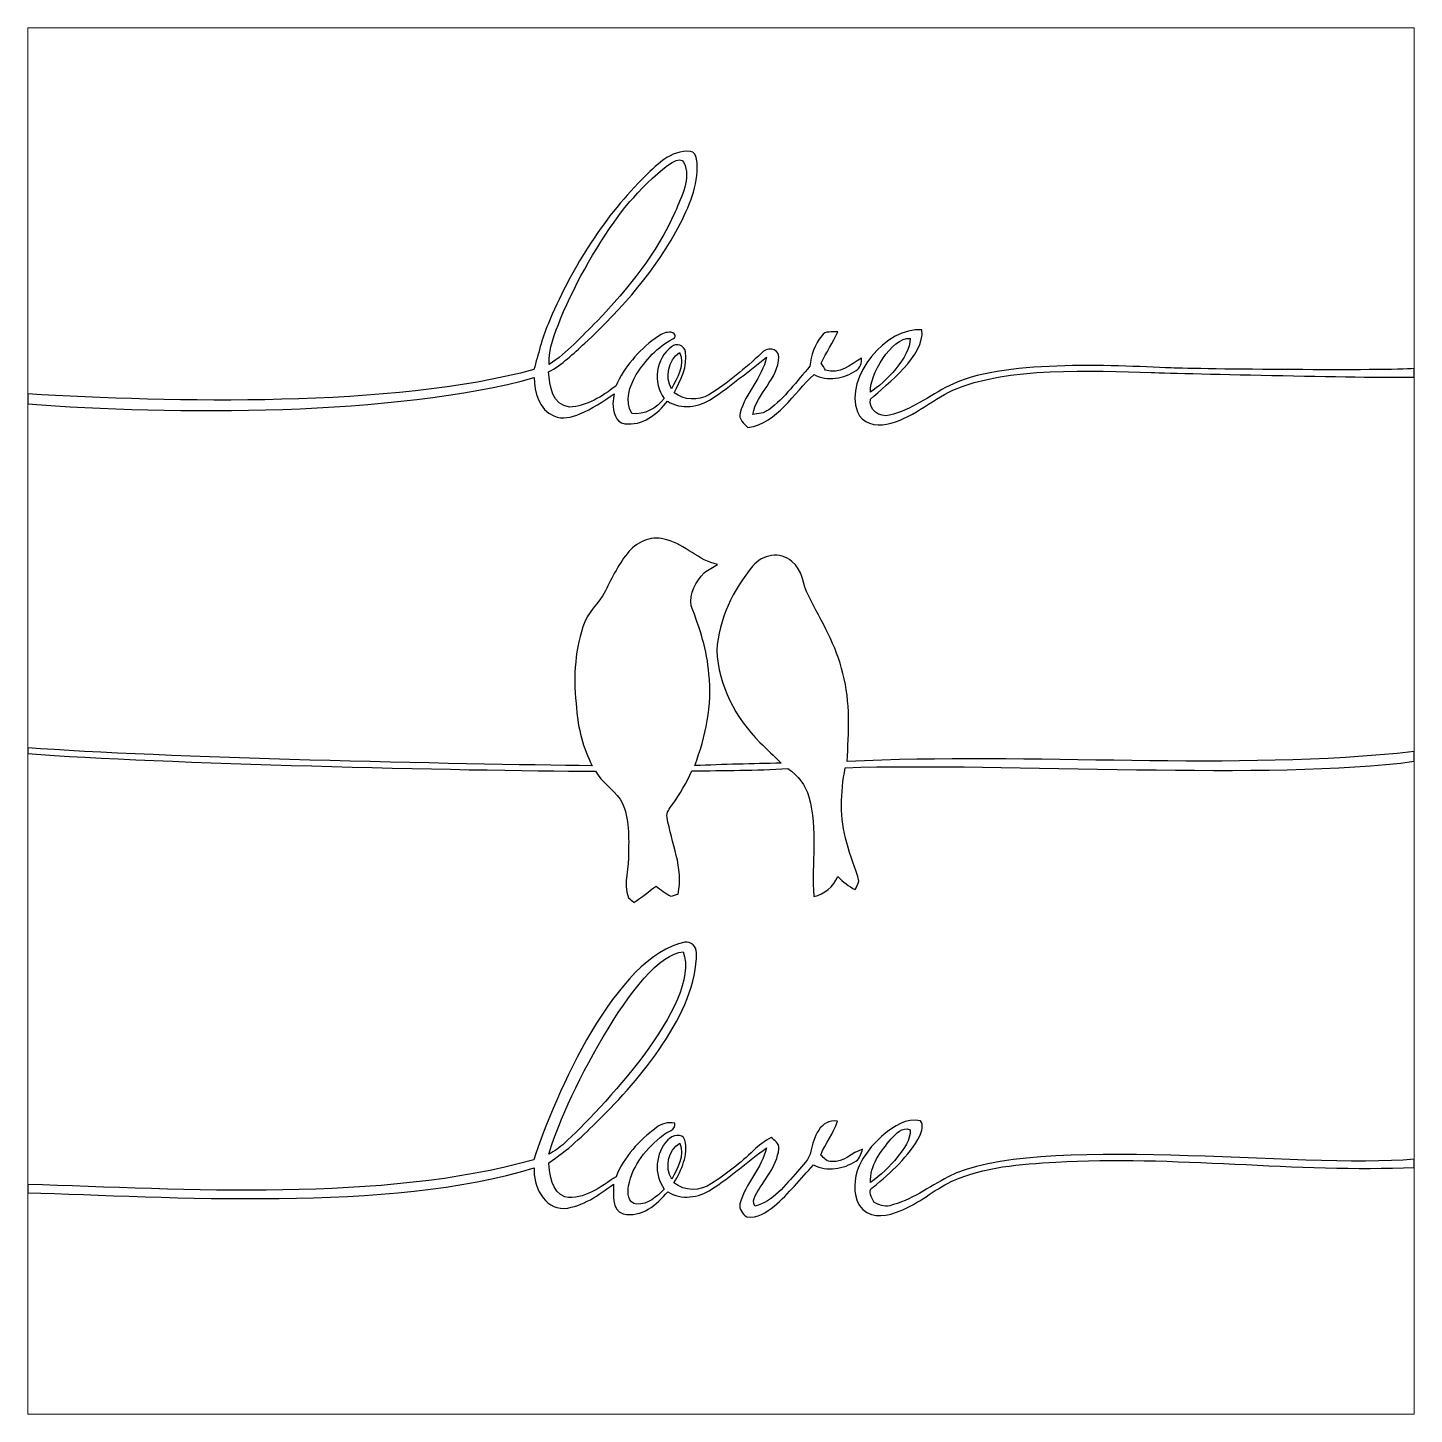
# Model space of a CAD drawing. Header units: centimetres. Extents: x -73.3 to 26.2, y -19.8 to 24.4.
# Drawn here: x -54.84 to -37.84, y -19.77 to -2.77 of the extents above; entities that cross this region are included whole.
import ezdxf

# ---------------------------------------------------------------- set-up
doc = ezdxf.new("R2010")
doc.units = ezdxf.units.CM
doc.header["$MEASUREMENT"] = 0
doc.layers.add('layer 1', color=7, linetype='Continuous')

msp = doc.modelspace()

# ---------------------------------------------------------------- linework, layer by layer
at = {"layer": 'layer 1', "color": 142, "lineweight": 9}
msp.add_open_spline([(-54.84257, -2.77342), (-54.84257, -2.77342), (-37.84257, -2.77342), (-37.84257, -2.77342), (-37.84257, -2.77342), (-37.84257, -2.77342), (-37.84257, -19.77342), (-37.84257, -19.77342), (-37.84257, -19.77342), (-37.84257, -19.77342), (-54.84257, -19.77342), (-54.84257, -19.77342), (-54.84257, -19.77342), (-54.84257, -19.77342), (-54.84257, -2.77342), (-54.84257, -2.77342)], degree=3, knots=[0, 0, 0, 0, 0.2, 0.2, 0.2, 0.2, 0.4, 0.4, 0.4, 0.4, 0.6, 0.6, 0.6, 0.6, 1, 1, 1, 1], dxfattribs=at)
at = {"layer": 'layer 1', "color": 250}
for points, knots in [([(-47.53849, -4.999), (-47.85208, -5.41111), (-48.10716, -5.86683), (-48.31072, -6.34273), (-48.31072, -6.34273), (-48.37775, -6.52194), (-48.4603, -6.70609), (-48.45006, -6.90153), (-48.45006, -6.90153), (-48.22499, -6.75971), (-48.05178, -6.55369), (-47.86128, -6.37095), (-47.86128, -6.37095), (-47.4824, -5.97337), (-47.12774, -5.53739), (-46.90596, -5.03181), (-46.90596, -5.03181), (-46.82359, -4.84404), (-46.70669, -4.61545), (-46.79624, -4.42538), (-46.79624, -4.42538), (-46.88459, -4.23788), (-47.48716, -4.93153), (-47.53849, -4.999)], [0, 0, 0, 0, 0.14285714, 0.14285714, 0.14285714, 0.14285714, 0.28571429, 0.28571429, 0.28571429, 0.28571429, 0.42857143, 0.42857143, 0.42857143, 0.42857143, 0.57142857, 0.57142857, 0.57142857, 0.57142857, 0.71428571, 0.71428571, 0.71428571, 0.71428571, 1, 1, 1, 1]), ([(-47.30953, -4.6314), (-47.1485, -4.46995), (-46.95707, -4.2656), (-46.71475, -4.28921), (-46.71475, -4.28921), (-46.67551, -4.29303), (-46.64595, -4.343), (-46.64102, -4.38234), (-46.64102, -4.38234), (-46.6067, -4.65605), (-46.71509, -4.92723), (-46.83893, -5.16939), (-46.83893, -5.16939), (-47.12679, -5.73229), (-47.55366, -6.21255), (-48.01262, -6.64259), (-48.01262, -6.64259), (-48.15373, -6.76818), (-48.28849, -6.90506), (-48.45712, -6.99396), (-48.45712, -6.99396), (-48.44513, -7.16011), (-48.40844, -7.40529), (-48.20136, -7.42399), (-48.20136, -7.42399), (-47.98898, -7.41729), (-47.79637, -7.29241), (-47.63303, -7.16646), (-47.63303, -7.16646), (-47.52861, -6.93222), (-47.3554, -6.73466), (-47.15078, -6.58226), (-47.15078, -6.58226), (-47.10351, -6.55122), (-47.05483, -6.51453), (-46.99697, -6.50853), (-46.99697, -6.50853), (-46.95005, -6.48701), (-46.85269, -6.55581), (-46.93312, -6.5872), (-46.93312, -6.5872), (-47.12186, -6.68598), (-47.26755, -6.84861), (-47.38115, -7.02606), (-47.38115, -7.02606), (-47.46335, -7.16611), (-47.52649, -7.35061), (-47.43512, -7.5016), (-47.43512, -7.5016), (-47.27602, -7.52559), (-47.13456, -7.43916), (-47.03931, -7.31886), (-47.03931, -7.31886), (-47.18218, -7.12907), (-47.14408, -6.82427), (-46.94794, -6.68704), (-46.94794, -6.68704), (-46.8929, -6.63024), (-46.78707, -6.6694), (-46.7786, -6.74666), (-46.7786, -6.74666), (-46.74685, -6.92552), (-46.83893, -7.0952), (-46.9176, -7.24972), (-46.9176, -7.24972), (-46.79518, -7.34215), (-46.62338, -7.34991), (-46.49038, -7.27406), (-46.49038, -7.27406), (-46.25649, -7.13048), (-46.048, -6.94986), (-45.84656, -6.7643), (-45.84656, -6.7643), (-45.78306, -6.69021), (-45.64689, -6.69374), (-45.63243, -6.80698), (-45.63243, -6.80698), (-45.63878, -7.0818), (-45.90548, -7.25431), (-45.9531, -7.51466), (-45.9531, -7.51466), (-45.88537, -7.5069), (-45.8127, -7.50266), (-45.75731, -7.45715), (-45.75731, -7.45715), (-45.55623, -7.31357), (-45.41582, -7.10543), (-45.25213, -6.92375), (-45.25213, -6.92375), (-45.23979, -6.78899), (-45.1911, -6.65741), (-45.1082, -6.54981), (-45.1082, -6.54981), (-45.06657, -6.48243), (-44.97591, -6.51171), (-44.91029, -6.50148), (-44.91029, -6.50148), (-44.97026, -6.63377), (-45.05211, -6.75477), (-45.11455, -6.88601), (-45.11455, -6.88601), (-45.10114, -6.90682), (-45.07433, -6.94915), (-45.06093, -6.97032), (-45.06093, -6.97032), (-44.89336, -7.02923), (-44.7526, -6.90576), (-44.62137, -6.82321), (-44.62137, -6.82321), (-44.61643, -6.88283), (-44.63054, -6.94174), (-44.68346, -6.97526), (-44.68346, -6.97526), (-44.83303, -7.07121), (-45.03941, -7.11919), (-45.20133, -7.02535), (-45.20133, -7.02535), (-45.4578, -7.25501), (-45.64301, -7.61731), (-46.01202, -7.67658), (-46.01202, -7.67658), (-46.05894, -7.62754), (-46.13337, -7.57251), (-46.10797, -7.49455), (-46.10797, -7.49455), (-46.03953, -7.24972), (-45.84021, -7.06381), (-45.78271, -6.81439), (-45.78271, -6.81439), (-46.00637, -6.98231), (-46.21945, -7.1647), (-46.45193, -7.32063), (-46.45193, -7.32063), (-46.61315, -7.42505), (-46.82905, -7.46103), (-46.99768, -7.35238), (-46.99768, -7.35238), (-47.12115, -7.51078), (-47.30953, -7.65788), (-47.52226, -7.6279), (-47.52226, -7.6279), (-47.64397, -7.61061), (-47.65984, -7.47832), (-47.66972, -7.37989), (-47.66972, -7.37989), (-47.66372, -7.34038), (-47.65808, -7.30087), (-47.65279, -7.26101), (-47.65279, -7.26101), (-47.78755, -7.35238), (-47.9216, -7.44728), (-48.07295, -7.50866), (-48.07295, -7.50866), (-48.17278, -7.54746), (-48.28849, -7.5838), (-48.39045, -7.53018), (-48.39045, -7.53018), (-48.57283, -7.45927), (-48.63739, -7.24302), (-48.6321, -7.06381), (-48.6321, -7.06381), (-50.32546, -7.53309), (-53.08713, -7.52383), (-54.84257, -7.38408), (-54.84257, -7.38408), (-54.84257, -7.38408), (-54.84257, -7.26402), (-54.84257, -7.26402), (-54.84257, -7.26402), (-53.08214, -7.36326), (-50.36182, -7.43914), (-48.63774, -6.96397), (-48.63774, -6.96397), (-48.57953, -6.77841), (-48.54285, -6.58614), (-48.46347, -6.40729), (-48.46347, -6.40729), (-48.1883, -5.75359), (-47.81129, -5.1345), (-47.30953, -4.6314)], [0, 0, 0, 0, 0.02173913, 0.02173913, 0.02173913, 0.02173913, 0.04347826, 0.04347826, 0.04347826, 0.04347826, 0.06521739, 0.06521739, 0.06521739, 0.06521739, 0.08695652, 0.08695652, 0.08695652, 0.08695652, 0.10869565, 0.10869565, 0.10869565, 0.10869565, 0.13043478, 0.13043478, 0.13043478, 0.13043478, 0.15217391, 0.15217391, 0.15217391, 0.15217391, 0.17391304, 0.17391304, 0.17391304, 0.17391304, 0.19565217, 0.19565217, 0.19565217, 0.19565217, 0.2173913, 0.2173913, 0.2173913, 0.2173913, 0.23913043, 0.23913043, 0.23913043, 0.23913043, 0.26086957, 0.26086957, 0.26086957, 0.26086957, 0.2826087, 0.2826087, 0.2826087, 0.2826087, 0.30434783, 0.30434783, 0.30434783, 0.30434783, 0.32608696, 0.32608696, 0.32608696, 0.32608696, 0.34782609, 0.34782609, 0.34782609, 0.34782609, 0.36956522, 0.36956522, 0.36956522, 0.36956522, 0.39130435, 0.39130435, 0.39130435, 0.39130435, 0.41304348, 0.41304348, 0.41304348, 0.41304348, 0.43478261, 0.43478261, 0.43478261, 0.43478261, 0.45652174, 0.45652174, 0.45652174, 0.45652174, 0.47826087, 0.47826087, 0.47826087, 0.47826087, 0.5, 0.5, 0.5, 0.5, 0.52173913, 0.52173913, 0.52173913, 0.52173913, 0.54347826, 0.54347826, 0.54347826, 0.54347826, 0.56521739, 0.56521739, 0.56521739, 0.56521739, 0.58695652, 0.58695652, 0.58695652, 0.58695652, 0.60869565, 0.60869565, 0.60869565, 0.60869565, 0.63043478, 0.63043478, 0.63043478, 0.63043478, 0.65217391, 0.65217391, 0.65217391, 0.65217391, 0.67391304, 0.67391304, 0.67391304, 0.67391304, 0.69565217, 0.69565217, 0.69565217, 0.69565217, 0.7173913, 0.7173913, 0.7173913, 0.7173913, 0.73913043, 0.73913043, 0.73913043, 0.73913043, 0.76086957, 0.76086957, 0.76086957, 0.76086957, 0.7826087, 0.7826087, 0.7826087, 0.7826087, 0.80434783, 0.80434783, 0.80434783, 0.80434783, 0.82608696, 0.82608696, 0.82608696, 0.82608696, 0.84782609, 0.84782609, 0.84782609, 0.84782609, 0.86956522, 0.86956522, 0.86956522, 0.86956522, 0.89130435, 0.89130435, 0.89130435, 0.89130435, 0.91304348, 0.91304348, 0.91304348, 0.91304348, 0.93478261, 0.93478261, 0.93478261, 0.93478261, 0.95652174, 0.95652174, 0.95652174, 0.95652174, 1, 1, 1, 1]), ([(-43.87983, -6.4789), (-43.8409, -6.79414), (-44.29713, -7.13419), (-44.50954, -7.32663), (-44.50954, -7.32663), (-44.54058, -7.45327), (-44.39347, -7.55805), (-44.27635, -7.52312), (-44.27635, -7.52312), (-44.00824, -7.46068), (-43.78663, -7.28604), (-43.54398, -7.16223), (-43.54398, -7.16223), (-42.91793, -6.84278), (-41.55586, -6.91089), (-40.82336, -6.94492), (-40.82336, -6.94492), (-40.51071, -6.95944), (-38.15468, -6.98207), (-37.84257, -6.95133), (-37.84257, -6.95133), (-37.84257, -6.95133), (-37.84257, -7.05611), (-37.84257, -7.05611), (-37.84257, -7.05611), (-38.23659, -7.07265), (-40.67263, -7.01288), (-41.06643, -7.00136), (-41.06643, -7.00136), (-41.77588, -6.98061), (-42.85367, -6.92665), (-43.49848, -7.21903), (-43.49848, -7.21903), (-43.77492, -7.34438), (-44.00683, -7.57533), (-44.31304, -7.63495), (-44.31304, -7.63495), (-44.44498, -7.66388), (-44.61819, -7.62366), (-44.66829, -7.48396), (-44.66829, -7.48396), (-44.83748, -7.05163), (-44.30618, -6.43572), (-43.87983, -6.4789)], [0, 0, 0, 0, 0.08333333, 0.08333333, 0.08333333, 0.08333333, 0.16666667, 0.16666667, 0.16666667, 0.16666667, 0.25, 0.25, 0.25, 0.25, 0.33333333, 0.33333333, 0.33333333, 0.33333333, 0.41666667, 0.41666667, 0.41666667, 0.41666667, 0.5, 0.5, 0.5, 0.5, 0.58333333, 0.58333333, 0.58333333, 0.58333333, 0.66666667, 0.66666667, 0.66666667, 0.66666667, 0.75, 0.75, 0.75, 0.75, 0.83333333, 0.83333333, 0.83333333, 0.83333333, 1, 1, 1, 1]), ([(-44.51059, -7.24231), (-44.33472, -7.12739), (-44.01736, -6.80677), (-44.02306, -6.58403), (-44.02306, -6.58403), (-44.25072, -6.56266), (-44.52658, -7.03772), (-44.51059, -7.24231)], [0, 0, 0, 0, 0.33333333, 0.33333333, 0.33333333, 0.33333333, 1, 1, 1, 1]), ([(-46.95146, -7.2021), (-46.87985, -7.07333), (-46.77472, -6.89871), (-46.85269, -6.75513), (-46.85269, -6.75513), (-46.99203, -6.85355), (-47.02908, -7.05322), (-46.95146, -7.2021)], [0, 0, 0, 0, 0.33333333, 0.33333333, 0.33333333, 0.33333333, 1, 1, 1, 1]), ([(-47.47146, -9.19494), (-47.35892, -9.06794), (-47.17407, -8.99033), (-47.00756, -9.05277), (-47.00756, -9.05277), (-46.78001, -9.11133), (-46.61668, -9.30924), (-46.3842, -9.35404), (-46.3842, -9.35404), (-46.43958, -9.38544), (-46.49426, -9.41895), (-46.54718, -9.45493), (-46.54718, -9.45493), (-46.6509, -9.56112), (-46.73133, -9.71105), (-46.70664, -9.86274), (-46.70664, -9.86274), (-46.6068, -10.13262), (-46.50908, -10.40779), (-46.4925, -10.69777), (-46.4925, -10.69777), (-46.44488, -11.08018), (-46.53166, -11.46365), (-46.66466, -11.82066), (-46.66466, -11.82066), (-46.31188, -11.80655), (-45.95875, -11.79703), (-45.60562, -11.78962), (-45.60562, -11.78962), (-45.69064, -11.70354), (-45.77742, -11.61958), (-45.86491, -11.53632), (-45.86491, -11.53632), (-46.16442, -11.23787), (-46.37467, -10.83535), (-46.39372, -10.40884), (-46.39372, -10.40884), (-46.37009, -10.02573), (-46.19511, -9.66307), (-45.95169, -9.37133), (-45.95169, -9.37133), (-45.83774, -9.23268), (-45.61549, -9.19106), (-45.47579, -9.31594), (-45.47579, -9.31594), (-45.33856, -9.41789), (-45.34421, -9.60275), (-45.2673, -9.74139), (-45.2673, -9.74139), (-45.11314, -10.05078), (-44.92405, -10.34958), (-44.84961, -10.69213), (-44.84961, -10.69213), (-44.74943, -11.04314), (-44.78082, -11.41179), (-44.79458, -11.77163), (-44.79458, -11.77163), (-42.54177, -11.65455), (-40.06064, -11.89363), (-37.84257, -11.64886), (-37.84257, -11.64886), (-37.84257, -11.64886), (-37.84257, -11.76786), (-37.84257, -11.76786), (-37.84257, -11.76786), (-39.6177, -12.00424), (-42.82063, -11.77972), (-44.81963, -11.84606), (-44.81963, -11.84606), (-44.87784, -12.14875), (-44.88877, -12.4673), (-44.80058, -12.76611), (-44.80058, -12.76611), (-44.76071, -12.92662), (-44.68734, -13.07761), (-44.65135, -13.23918), (-44.65135, -13.23918), (-44.66264, -13.26458), (-44.68522, -13.31573), (-44.69686, -13.34113), (-44.69686, -13.34113), (-44.77729, -13.30162), (-44.84573, -13.24341), (-44.90994, -13.18168), (-44.90994, -13.18168), (-44.96427, -13.30515), (-45.07328, -13.3944), (-45.20416, -13.42545), (-45.20416, -13.42545), (-45.23838, -13.01905), (-45.14983, -12.60206), (-45.2666, -12.20448), (-45.2666, -12.20448), (-45.30576, -12.06126), (-45.40101, -11.94025), (-45.52201, -11.857), (-45.52201, -11.857), (-45.91359, -11.87958), (-46.30588, -11.88169), (-46.69817, -11.88381), (-46.69817, -11.88381), (-46.76555, -12.02986), (-46.84528, -12.16991), (-46.93982, -12.30009), (-46.93982, -12.30009), (-46.96946, -12.34701), (-47.01638, -12.39463), (-47.00368, -12.45566), (-47.00368, -12.45566), (-46.95182, -12.76611), (-46.79801, -13.07655), (-46.86962, -13.39546), (-46.86962, -13.39546), (-46.8922, -13.40181), (-46.937, -13.41486), (-46.95923, -13.42121), (-46.95923, -13.42121), (-47.02202, -13.38488), (-47.08129, -13.3436), (-47.13808, -13.29951), (-47.13808, -13.29951), (-47.23051, -13.36336), (-47.31306, -13.44062), (-47.41113, -13.49671), (-47.41113, -13.49671), (-47.42736, -13.4826), (-47.46017, -13.45402), (-47.4764, -13.43991), (-47.4764, -13.43991), (-47.54766, -13.25682), (-47.46511, -13.06773), (-47.47569, -12.88041), (-47.47569, -12.88041), (-47.47287, -12.66133), (-47.46652, -12.42744), (-47.5787, -12.23094), (-47.5787, -12.23094), (-47.67043, -12.10923), (-47.80483, -12.02421), (-47.87962, -11.8884), (-47.87962, -11.8884), (-49.52272, -11.88455), (-53.20465, -11.79462), (-54.84257, -11.67372), (-54.84257, -11.67372), (-54.84257, -11.67372), (-54.84257, -11.60221), (-54.84257, -11.60221), (-54.84257, -11.60221), (-53.21875, -11.7256), (-49.55024, -11.80392), (-47.92125, -11.82243), (-47.92125, -11.82243), (-48.03273, -11.6037), (-48.09764, -11.3624), (-48.11246, -11.11758), (-48.11246, -11.11758), (-48.15796, -10.78455), (-48.13821, -10.43883), (-48.03626, -10.1178), (-48.03626, -10.1178), (-47.98757, -9.9453), (-47.83658, -9.83417), (-47.76003, -9.67718), (-47.76003, -9.67718), (-47.67642, -9.50961), (-47.59281, -9.33922), (-47.47146, -9.19494)], [0, 0, 0, 0, 0.02325581, 0.02325581, 0.02325581, 0.02325581, 0.04651163, 0.04651163, 0.04651163, 0.04651163, 0.06976744, 0.06976744, 0.06976744, 0.06976744, 0.09302326, 0.09302326, 0.09302326, 0.09302326, 0.11627907, 0.11627907, 0.11627907, 0.11627907, 0.13953488, 0.13953488, 0.13953488, 0.13953488, 0.1627907, 0.1627907, 0.1627907, 0.1627907, 0.18604651, 0.18604651, 0.18604651, 0.18604651, 0.20930233, 0.20930233, 0.20930233, 0.20930233, 0.23255814, 0.23255814, 0.23255814, 0.23255814, 0.25581395, 0.25581395, 0.25581395, 0.25581395, 0.27906977, 0.27906977, 0.27906977, 0.27906977, 0.30232558, 0.30232558, 0.30232558, 0.30232558, 0.3255814, 0.3255814, 0.3255814, 0.3255814, 0.34883721, 0.34883721, 0.34883721, 0.34883721, 0.37209302, 0.37209302, 0.37209302, 0.37209302, 0.39534884, 0.39534884, 0.39534884, 0.39534884, 0.41860465, 0.41860465, 0.41860465, 0.41860465, 0.44186047, 0.44186047, 0.44186047, 0.44186047, 0.46511628, 0.46511628, 0.46511628, 0.46511628, 0.48837209, 0.48837209, 0.48837209, 0.48837209, 0.51162791, 0.51162791, 0.51162791, 0.51162791, 0.53488372, 0.53488372, 0.53488372, 0.53488372, 0.55813953, 0.55813953, 0.55813953, 0.55813953, 0.58139535, 0.58139535, 0.58139535, 0.58139535, 0.60465116, 0.60465116, 0.60465116, 0.60465116, 0.62790698, 0.62790698, 0.62790698, 0.62790698, 0.65116279, 0.65116279, 0.65116279, 0.65116279, 0.6744186, 0.6744186, 0.6744186, 0.6744186, 0.69767442, 0.69767442, 0.69767442, 0.69767442, 0.72093023, 0.72093023, 0.72093023, 0.72093023, 0.74418605, 0.74418605, 0.74418605, 0.74418605, 0.76744186, 0.76744186, 0.76744186, 0.76744186, 0.79069767, 0.79069767, 0.79069767, 0.79069767, 0.81395349, 0.81395349, 0.81395349, 0.81395349, 0.8372093, 0.8372093, 0.8372093, 0.8372093, 0.86046512, 0.86046512, 0.86046512, 0.86046512, 0.88372093, 0.88372093, 0.88372093, 0.88372093, 0.90697674, 0.90697674, 0.90697674, 0.90697674, 0.93023256, 0.93023256, 0.93023256, 0.93023256, 0.95348837, 0.95348837, 0.95348837, 0.95348837, 1, 1, 1, 1]), ([(-46.78531, -13.98672), (-46.70926, -13.97207), (-46.6431, -14.03729), (-46.64278, -14.11513), (-46.64278, -14.11513), (-46.63973, -14.85086), (-47.34404, -15.67732), (-47.84082, -16.16512), (-47.84082, -16.16512), (-48.03251, -16.35334), (-48.22605, -16.54365), (-48.45359, -16.68864), (-48.45359, -16.68864), (-48.44513, -16.8421), (-48.4169, -17.04071), (-48.25674, -17.10915), (-48.25674, -17.10915), (-48.02038, -17.14902), (-47.81577, -16.98251), (-47.62915, -16.8615), (-47.62915, -16.8615), (-47.53355, -16.61562), (-47.34587, -16.41665), (-47.13738, -16.26072), (-47.13738, -16.26072), (-47.07458, -16.2071), (-46.99168, -16.18876), (-46.91054, -16.20428), (-46.91054, -16.20428), (-46.88514, -16.29494), (-47.00262, -16.30164), (-47.05236, -16.34962), (-47.05236, -16.34962), (-47.25133, -16.50626), (-47.42807, -16.71863), (-47.4771, -16.97333), (-47.4771, -16.97333), (-47.48875, -17.05518), (-47.48769, -17.18994), (-47.37586, -17.19629), (-47.37586, -17.19629), (-47.23616, -17.20617), (-47.12891, -17.10386), (-47.03825, -17.01214), (-47.03825, -17.01214), (-47.1716, -16.83434), (-47.14655, -16.56834), (-46.99627, -16.40959), (-46.99627, -16.40959), (-46.94088, -16.35562), (-46.82023, -16.31611), (-46.78425, -16.41136), (-46.78425, -16.41136), (-46.74191, -16.5948), (-46.82658, -16.77966), (-46.91901, -16.93453), (-46.91901, -16.93453), (-46.79095, -17.04354), (-46.59445, -17.03824), (-46.45863, -16.94582), (-46.45863, -16.94582), (-46.27625, -16.82587), (-46.10198, -16.69217), (-45.94464, -16.54012), (-45.94464, -16.54012), (-45.88043, -16.47627), (-45.80705, -16.4223), (-45.72733, -16.37926), (-45.72733, -16.37926), (-45.68923, -16.41841), (-45.62361, -16.45158), (-45.63278, -16.51684), (-45.63278, -16.51684), (-45.65606, -16.7398), (-45.82399, -16.90454), (-45.92347, -17.09539), (-45.92347, -17.09539), (-45.94816, -17.13561), (-45.94993, -17.17759), (-45.92841, -17.22169), (-45.92841, -17.22169), (-45.69875, -17.16489), (-45.55517, -16.96346), (-45.40559, -16.79695), (-45.40559, -16.79695), (-45.34491, -16.71792), (-45.25354, -16.6516), (-45.24155, -16.54612), (-45.24155, -16.54612), (-45.20698, -16.38278), (-45.1269, -16.14925), (-44.91558, -16.18029), (-44.91558, -16.18029), (-44.95862, -16.32951), (-45.06622, -16.44875), (-45.11808, -16.59516), (-45.11808, -16.59516), (-45.08104, -16.63326), (-45.04435, -16.68053), (-44.98402, -16.67524), (-44.98402, -16.67524), (-44.83727, -16.69041), (-44.73814, -16.56129), (-44.60655, -16.52354), (-44.60655, -16.52354), (-44.62525, -16.57505), (-44.63724, -16.6382), (-44.68804, -16.66924), (-44.68804, -16.66924), (-44.83974, -16.76625), (-45.04223, -16.80118), (-45.20733, -16.71686), (-45.20733, -16.71686), (-45.36926, -16.88373), (-45.51213, -17.06964), (-45.68887, -17.22204), (-45.68887, -17.22204), (-45.78412, -17.29577), (-45.89878, -17.3748), (-46.02578, -17.35433), (-46.02578, -17.35433), (-46.07516, -17.31729), (-46.12632, -17.25908), (-46.10974, -17.19241), (-46.10974, -17.19241), (-46.04694, -16.94264), (-45.83669, -16.75885), (-45.78518, -16.5052), (-45.78518, -16.5052), (-46.00778, -16.67665), (-46.22404, -16.85762), (-46.45722, -17.01496), (-46.45722, -17.01496), (-46.61527, -17.11938), (-46.83046, -17.15113), (-46.99591, -17.0446), (-46.99591, -17.0446), (-47.12644, -17.20476), (-47.32047, -17.36386), (-47.54201, -17.31659), (-47.54201, -17.31659), (-47.69371, -17.26367), (-47.6549, -17.0767), (-47.6602, -16.95323), (-47.6602, -16.95323), (-47.84117, -17.08516), (-48.0359, -17.22698), (-48.26486, -17.25026), (-48.26486, -17.25026), (-48.51709, -17.25273), (-48.64868, -16.97298), (-48.6321, -16.75214), (-48.6321, -16.75214), (-50.38703, -17.30132), (-53.14647, -17.10356), (-54.84257, -17.05781), (-54.84257, -17.05781), (-54.84257, -17.05781), (-54.84257, -16.95536), (-54.84257, -16.95536), (-54.84257, -16.95536), (-52.93261, -17.0159), (-50.48241, -17.17602), (-48.6388, -16.65372), (-48.6388, -16.65372), (-48.37798, -15.85064), (-47.6262, -14.14872), (-46.78531, -13.98672)], [0, 0, 0, 0, 0.02325581, 0.02325581, 0.02325581, 0.02325581, 0.04651163, 0.04651163, 0.04651163, 0.04651163, 0.06976744, 0.06976744, 0.06976744, 0.06976744, 0.09302326, 0.09302326, 0.09302326, 0.09302326, 0.11627907, 0.11627907, 0.11627907, 0.11627907, 0.13953488, 0.13953488, 0.13953488, 0.13953488, 0.1627907, 0.1627907, 0.1627907, 0.1627907, 0.18604651, 0.18604651, 0.18604651, 0.18604651, 0.20930233, 0.20930233, 0.20930233, 0.20930233, 0.23255814, 0.23255814, 0.23255814, 0.23255814, 0.25581395, 0.25581395, 0.25581395, 0.25581395, 0.27906977, 0.27906977, 0.27906977, 0.27906977, 0.30232558, 0.30232558, 0.30232558, 0.30232558, 0.3255814, 0.3255814, 0.3255814, 0.3255814, 0.34883721, 0.34883721, 0.34883721, 0.34883721, 0.37209302, 0.37209302, 0.37209302, 0.37209302, 0.39534884, 0.39534884, 0.39534884, 0.39534884, 0.41860465, 0.41860465, 0.41860465, 0.41860465, 0.44186047, 0.44186047, 0.44186047, 0.44186047, 0.46511628, 0.46511628, 0.46511628, 0.46511628, 0.48837209, 0.48837209, 0.48837209, 0.48837209, 0.51162791, 0.51162791, 0.51162791, 0.51162791, 0.53488372, 0.53488372, 0.53488372, 0.53488372, 0.55813953, 0.55813953, 0.55813953, 0.55813953, 0.58139535, 0.58139535, 0.58139535, 0.58139535, 0.60465116, 0.60465116, 0.60465116, 0.60465116, 0.62790698, 0.62790698, 0.62790698, 0.62790698, 0.65116279, 0.65116279, 0.65116279, 0.65116279, 0.6744186, 0.6744186, 0.6744186, 0.6744186, 0.69767442, 0.69767442, 0.69767442, 0.69767442, 0.72093023, 0.72093023, 0.72093023, 0.72093023, 0.74418605, 0.74418605, 0.74418605, 0.74418605, 0.76744186, 0.76744186, 0.76744186, 0.76744186, 0.79069767, 0.79069767, 0.79069767, 0.79069767, 0.81395349, 0.81395349, 0.81395349, 0.81395349, 0.8372093, 0.8372093, 0.8372093, 0.8372093, 0.86046512, 0.86046512, 0.86046512, 0.86046512, 0.88372093, 0.88372093, 0.88372093, 0.88372093, 0.90697674, 0.90697674, 0.90697674, 0.90697674, 0.93023256, 0.93023256, 0.93023256, 0.93023256, 0.95348837, 0.95348837, 0.95348837, 0.95348837, 1, 1, 1, 1]), ([(-48.45395, -16.58563), (-48.38445, -16.54753), (-48.31813, -16.50379), (-48.26133, -16.44875), (-48.26133, -16.44875), (-47.84476, -16.06538), (-46.57408, -14.73498), (-46.80577, -14.10525), (-46.80577, -14.10525), (-47.37418, -14.13211), (-48.30952, -16.03163), (-48.45395, -16.58563)], [0, 0, 0, 0, 0.25, 0.25, 0.25, 0.25, 0.5, 0.5, 0.5, 0.5, 1, 1, 1, 1]), ([(-44.34796, -16.34433), (-44.22506, -16.23986), (-44.06856, -16.13972), (-43.89853, -16.17535), (-43.89853, -16.17535), (-43.85478, -16.22156), (-43.88124, -16.30517), (-43.90417, -16.35915), (-43.90417, -16.35915), (-44.03999, -16.61244), (-44.25554, -16.81141), (-44.47849, -16.9878), (-44.47849, -16.9878), (-44.55716, -17.03366), (-44.48978, -17.11903), (-44.46614, -17.17689), (-44.46614, -17.17689), (-44.40476, -17.19946), (-44.34232, -17.23721), (-44.27423, -17.21675), (-44.27423, -17.21675), (-44.01283, -17.15184), (-43.79399, -16.98493), (-43.55704, -16.86115), (-43.55704, -16.86115), (-42.51882, -16.31879), (-39.22214, -16.77147), (-37.84257, -16.64701), (-37.84257, -16.64701), (-37.84257, -16.64701), (-37.84257, -16.7461), (-37.84257, -16.7461), (-37.84257, -16.7461), (-39.26764, -16.81185), (-40.81969, -16.59623), (-42.23694, -16.68159), (-42.23694, -16.68159), (-42.67138, -16.70776), (-43.12138, -16.73597), (-43.51858, -16.92077), (-43.51858, -16.92077), (-43.73654, -17.02218), (-43.91899, -17.19276), (-44.14618, -17.27919), (-44.14618, -17.27919), (-44.28834, -17.34058), (-44.47743, -17.37726), (-44.60443, -17.26473), (-44.60443, -17.26473), (-44.72508, -17.14126), (-44.71803, -16.94546), (-44.67358, -16.7906), (-44.67358, -16.7906), (-44.60973, -16.61526), (-44.48864, -16.46393), (-44.34796, -16.34433)], [0, 0, 0, 0, 0.06666667, 0.06666667, 0.06666667, 0.06666667, 0.13333333, 0.13333333, 0.13333333, 0.13333333, 0.2, 0.2, 0.2, 0.2, 0.26666667, 0.26666667, 0.26666667, 0.26666667, 0.33333333, 0.33333333, 0.33333333, 0.33333333, 0.4, 0.4, 0.4, 0.4, 0.46666667, 0.46666667, 0.46666667, 0.46666667, 0.53333333, 0.53333333, 0.53333333, 0.53333333, 0.6, 0.6, 0.6, 0.6, 0.66666667, 0.66666667, 0.66666667, 0.66666667, 0.73333333, 0.73333333, 0.73333333, 0.73333333, 0.8, 0.8, 0.8, 0.8, 0.86666667, 0.86666667, 0.86666667, 0.86666667, 1, 1, 1, 1]), ([(-44.25518, -16.3976), (-44.38436, -16.546), (-44.51871, -16.72533), (-44.51024, -16.93276), (-44.51024, -16.93276), (-44.38324, -16.84492), (-44.27211, -16.73531), (-44.17651, -16.61562), (-44.17651, -16.61562), (-44.10109, -16.52119), (-44.01706, -16.41383), (-44.02341, -16.28471), (-44.02341, -16.28471), (-44.11795, -16.24414), (-44.19935, -16.33345), (-44.25518, -16.3976)], [0, 0, 0, 0, 0.2, 0.2, 0.2, 0.2, 0.4, 0.4, 0.4, 0.4, 0.6, 0.6, 0.6, 0.6, 1, 1, 1, 1]), ([(-46.94617, -16.89114), (-46.87844, -16.75955), (-46.78319, -16.59833), (-46.84598, -16.44911), (-46.84598, -16.44911), (-46.99486, -16.53554), (-47.03401, -16.74791), (-46.94617, -16.89114)], [0, 0, 0, 0, 0.33333333, 0.33333333, 0.33333333, 0.33333333, 1, 1, 1, 1])]:
    msp.add_open_spline(points, degree=3, knots=knots, dxfattribs=at)

doc.saveas('drawing.dxf')
